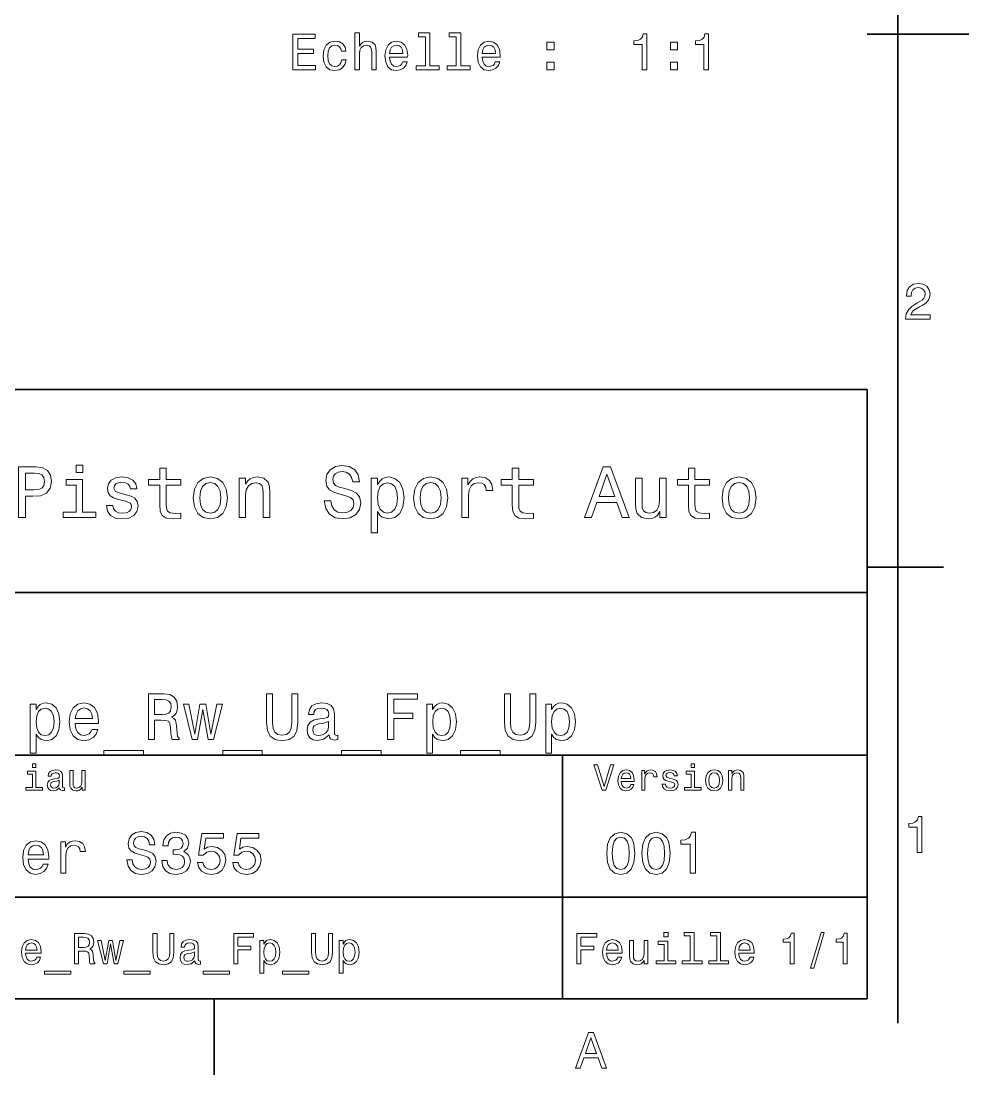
# Model space of a CAD drawing. Extents: x 0 to 297, y 0 to 210.
# Drawn here: x 203.7 to 297, y 2.5 to 106.3 of the extents above; entities that cross this region are included whole.
import ezdxf

# ---------------------------------------------------------------- set-up
doc = ezdxf.new("R2010")
doc.units = 0

msp = doc.modelspace()

# ---------------------------------------------------------------- linework, layer by layer
at = {"color": 7, "lineweight": 35}
for p, q in [((290, 7.593956), (290, 197.593964)), ((97, 70), (287, 70)), ((287, 70), (287, 10)), ((162, 50), (287, 50)), ((162, 34), (287, 34)), ((257, 10), (257, 34)), ((162, 20), (287, 20)), ((10, 10), (287, 10)), ((97, 10), (287, 10))]:
    msp.add_line(p, q, dxfattribs=at)
at = {"color": 7, "lineweight": 35, "ltscale": 0.25}
msp.add_line((287, 105), (297, 105), dxfattribs=at)
at = {"color": 7, "lineweight": 35, "ltscale": 0.1875}
for p, q in [((287, 52.5), (294.5, 52.5)), ((222.699997, 10), (222.699997, 2.5))]:
    msp.add_line(p, q, dxfattribs=at)
at = {"color": 7, "lineweight": 13}
for points in [[(230.46907, 101.487312), (232.68808, 101.487312), (232.68808, 101.910942), (230.933044, 101.910942), (230.933044, 103.0961), (232.496445, 103.0961), (232.496445, 103.514687), (230.933044, 103.514687), (230.933044, 104.563683), (232.647736, 104.563683), (232.647736, 104.987312), (230.46907, 104.987312)], [(236.556244, 101.487312), (237.000046, 101.487312), (237.000046, 103.050713), (237.045441, 103.408783), (237.191681, 103.671028), (237.41864, 103.832413), (237.721222, 103.892929), (237.963303, 103.842499), (238.114594, 103.706329), (238.190247, 103.479385), (238.215469, 103.176796), (238.215469, 101.487312), (238.659271, 101.487312), (238.659271, 103.26757), (238.639099, 103.625641), (238.548309, 103.923195), (238.250763, 104.195526), (237.786789, 104.291344), (237.534622, 104.256042), (237.317764, 104.160225), (237.136215, 104.008926), (237.000046, 103.802155), (237.000046, 105.108353), (236.556244, 105.108353)], [(243.510849, 104.735153), (243.510849, 101.860512), (242.598022, 101.860512), (242.598022, 101.487312), (244.862442, 101.487312), (244.862442, 101.860512), (243.954651, 101.860512), (243.954651, 105.108353), (242.81488, 105.108353), (242.81488, 104.735153)], [(246.546875, 104.735153), (246.546875, 101.860512), (245.634048, 101.860512), (245.634048, 101.487312), (247.898468, 101.487312), (247.898468, 101.860512), (246.990677, 101.860512), (246.990677, 105.108353), (245.850906, 105.108353), (245.850906, 104.735153)], [(264.833618, 101.487312), (265.292542, 101.487312), (265.292542, 105.012527), (264.949615, 105.012527), (264.858826, 104.704895), (264.677277, 104.498123), (264.399902, 104.377083), (264.016602, 104.336739), (264.016602, 103.978668), (264.833618, 103.978668)], [(270.90567, 101.487312), (271.364594, 101.487312), (271.364594, 105.012527), (271.021667, 105.012527), (270.930878, 104.704895), (270.749329, 104.498123), (270.471954, 104.377083), (270.088654, 104.336739), (270.088654, 103.978668), (270.90567, 103.978668)], [(235.244995, 103.297829), (235.683762, 103.297829), (235.592987, 103.701286), (235.376129, 104.019012), (235.038223, 104.215698), (234.599472, 104.291344), (234.115326, 104.190483), (233.747162, 103.908058), (233.515182, 103.449127), (233.434479, 102.833855), (233.510132, 102.223625), (233.737076, 101.76973), (234.095154, 101.487312), (234.584335, 101.391495), (235.018051, 101.46714), (235.355957, 101.678955), (235.587936, 102.01181), (235.688812, 102.455612), (235.265182, 102.455612), (235.189529, 102.173195), (235.048309, 101.961372), (234.846588, 101.830254), (234.599472, 101.789909), (234.29184, 101.855469), (234.069931, 102.057198), (233.933762, 102.38501), (233.888367, 102.848984), (233.933762, 103.302872), (234.074966, 103.630684), (234.301926, 103.832413), (234.599472, 103.903015), (234.86171, 103.857628), (235.058411, 103.741638), (235.189529, 103.549995)], [(239.980591, 102.712814), (241.755814, 102.712814), (241.760849, 102.919586), (241.680161, 103.499557), (241.458252, 103.933281), (241.10524, 104.195526), (240.636215, 104.291344), (240.177277, 104.190483), (239.824249, 103.908058), (239.597305, 103.449127), (239.516617, 102.843941), (239.59227, 102.223625), (239.819214, 101.76973), (240.167191, 101.487312), (240.621078, 101.391495), (241.01445, 101.457054), (241.337219, 101.628525), (241.574249, 101.900856), (241.710419, 102.263969), (241.271667, 102.263969), (241.180878, 102.062241), (241.049759, 101.910942), (240.676559, 101.789909), (240.389099, 101.845383), (240.172241, 102.021896), (240.031021, 102.309357), (239.980591, 102.697685)], [(239.980591, 103.086014), (240.036072, 103.433998), (240.172241, 103.6912), (240.379013, 103.847542), (240.651337, 103.903015), (240.91864, 103.847542), (241.125412, 103.6912), (241.25148, 103.433998), (241.296875, 103.086014)], [(249.088669, 102.712814), (250.863876, 102.712814), (250.868927, 102.919586), (250.788239, 103.499557), (250.56633, 103.933281), (250.213303, 104.195526), (249.744278, 104.291344), (249.285355, 104.190483), (248.932327, 103.908058), (248.705383, 103.449127), (248.62468, 102.843941), (248.700333, 102.223625), (248.927277, 101.76973), (249.275269, 101.487312), (249.729156, 101.391495), (250.122528, 101.457054), (250.445297, 101.628525), (250.682327, 101.900856), (250.818481, 102.263969), (250.37973, 102.263969), (250.288956, 102.062241), (250.157822, 101.910942), (249.784622, 101.789909), (249.497162, 101.845383), (249.280304, 102.021896), (249.139099, 102.309357), (249.088669, 102.697685)], [(249.088669, 103.086014), (249.144135, 103.433998), (249.280304, 103.6912), (249.487076, 103.847542), (249.759415, 103.903015), (250.026703, 103.847542), (250.233475, 103.6912), (250.359558, 103.433998), (250.404938, 103.086014)], [(255.468353, 103.444084), (256.164307, 103.444084), (256.164307, 104.195526), (255.468353, 104.195526)], [(267.612427, 103.444084), (268.308411, 103.444084), (268.308411, 104.195526), (267.612427, 104.195526)], [(255.468353, 101.487312), (256.164307, 101.487312), (256.164307, 102.238754), (255.468353, 102.238754)], [(267.612427, 101.487312), (268.308411, 101.487312), (268.308411, 102.238754), (267.612427, 102.238754)], [(290.76947, 76.916786), (293.175079, 76.916786), (293.175079, 77.350502), (291.273773, 77.350502), (291.3797, 77.587532), (291.561249, 77.784218), (292.121033, 78.142288), (292.418579, 78.293587), (292.751434, 78.510445), (292.988464, 78.762604), (293.124634, 79.060158), (293.175079, 79.398056), (293.089355, 79.821686), (292.852325, 80.154541), (292.489197, 80.366356), (292.020172, 80.442001), (291.536041, 80.35627), (291.167877, 80.119232), (290.930847, 79.740997), (290.850159, 79.241714), (290.850159, 79.171112), (291.309082, 79.171112), (291.309082, 79.211456), (291.354462, 79.554398), (291.490631, 79.806557), (291.707489, 79.967941), (291.994965, 80.023415), (292.287476, 79.972984), (292.504333, 79.846901), (292.645538, 79.650215), (292.695984, 79.403099), (292.660675, 79.171112), (292.56485, 78.974426), (292.403473, 78.802956), (292.181549, 78.651657), (291.884003, 78.490273), (291.389771, 78.177589), (291.041779, 77.844742), (290.835022, 77.441284), (290.76947, 76.931915)], [(203.462524, 57.381123), (204.125351, 57.381123), (204.125351, 59.492073), (204.860229, 59.492073), (205.602295, 59.528095), (206.193085, 59.780258), (206.574921, 60.270172), (206.704605, 60.940201), (206.603745, 61.559795), (206.315552, 62.013687), (205.840057, 62.287464), (205.191635, 62.381123), (203.462524, 62.381123)], [(209.788177, 62.554031), (209.118149, 62.554031), (209.118149, 61.833572), (209.788177, 61.833572)], [(234.20462, 59.030979), (233.548996, 59.030979), (233.693085, 58.267288), (234.053314, 57.70533), (234.608078, 57.366714), (235.357361, 57.244236), (236.099426, 57.359509), (236.654175, 57.67651), (237.007202, 58.17363), (237.136902, 58.82925), (237.028824, 59.420029), (236.726227, 59.801872), (236.236313, 60.054031), (235.580704, 60.241352), (235.018738, 60.378242), (234.651306, 60.536743), (234.442368, 60.767288), (234.377533, 61.127522), (234.442368, 61.451729), (234.629684, 61.696686), (234.917877, 61.862389), (235.314133, 61.920029), (235.71759, 61.84798), (236.034592, 61.653458), (236.24353, 61.32925), (236.344391, 60.889767), (237, 60.889767), (237, 60.904179), (236.884735, 61.581409), (236.546112, 62.085732), (236.01297, 62.402737), (235.292511, 62.510807), (234.644104, 62.402737), (234.139771, 62.100143), (233.815567, 61.631844), (233.700287, 61.026657), (233.793961, 60.486309), (234.067734, 60.118874), (234.5, 59.873917), (235.09079, 59.6866), (235.674362, 59.520893), (236.113831, 59.362389), (236.380402, 59.131844), (236.47406, 58.757202), (236.387619, 58.375359), (236.164276, 58.087173), (235.825653, 57.907059), (235.386169, 57.849422), (234.896255, 57.928673), (234.521622, 58.159222), (234.283875, 58.533859)], [(259.175781, 57.381123), (259.838623, 57.381123), (260.364563, 58.850864), (262.360229, 58.850864), (262.886169, 57.381123), (263.563416, 57.381123), (261.733429, 62.388329), (260.998566, 62.388329)], [(205.01152, 61.76873), (205.443802, 61.725502), (205.760803, 61.588615), (205.94812, 61.336452), (206.01297, 60.940201), (205.940918, 60.522331), (205.746399, 60.270172), (205.414978, 60.140488), (204.96109, 60.104465), (204.125351, 60.104465), (204.125351, 61.76873)], [(214.060516, 59.636166), (213.44812, 59.780258), (212.994232, 59.945965), (212.842941, 60.28458), (212.886169, 60.522331), (213.03746, 60.695244), (213.282425, 60.803314), (213.635437, 60.846542), (213.97406, 60.803314), (214.240631, 60.67363), (214.413544, 60.479107), (214.485596, 60.219738), (215.105194, 60.219738), (215.105194, 60.23415), (214.997116, 60.70245), (214.701721, 61.069885), (214.240631, 61.30043), (213.635437, 61.386887), (213.023056, 61.30043), (212.57637, 61.062679), (212.29538, 60.709652), (212.208939, 60.262966), (212.273773, 59.830688), (212.475494, 59.528095), (212.806915, 59.311958), (213.289627, 59.16066), (213.995682, 58.987751), (214.427948, 58.807636), (214.543228, 58.663544), (214.586456, 58.447407), (214.521606, 58.180836), (214.348694, 57.979107), (214.067719, 57.849422), (213.693085, 57.806194), (213.296829, 57.849422), (213.008636, 58.000721), (212.814117, 58.245674), (212.734863, 58.584293), (212.122482, 58.584293), (212.223343, 58.007923), (212.518738, 57.590057), (212.98703, 57.337894), (213.635437, 57.244236), (214.312683, 57.337894), (214.809799, 57.590057), (215.112396, 57.993515), (215.220459, 58.519451), (215.141205, 58.973343), (214.917862, 59.283138), (214.55043, 59.484871)], [(217.353027, 60.579971), (217.353027, 58.64193), (217.396255, 58.015129), (217.597992, 57.582851), (218.001434, 57.330688), (218.685883, 57.244236), (219.43515, 57.280258), (219.43515, 57.827808), (218.887604, 57.78458), (218.390488, 57.842216), (218.123917, 58.022331), (218.008652, 58.324928), (217.98703, 58.75), (217.98703, 60.579971), (219.43515, 60.579971), (219.43515, 61.120316), (217.98703, 61.120316), (217.98703, 62.251438), (217.353027, 62.251438), (217.353027, 61.120316), (216.257935, 61.120316), (216.257935, 60.579971)], [(220.65274, 59.311958), (220.768005, 58.432995), (221.099426, 57.78458), (221.625366, 57.381123), (222.331421, 57.244236), (223.030258, 57.381123), (223.556198, 57.777374), (223.887604, 58.425793), (224.010086, 59.311958), (223.887604, 60.190922), (223.556198, 60.846542), (223.030258, 61.242794), (222.331421, 61.386887), (221.625366, 61.242794), (221.099426, 60.839336), (220.768005, 60.190922)], [(225.177246, 57.381123), (225.811249, 57.381123), (225.811249, 59.614552), (225.876083, 60.12608), (226.085022, 60.500717), (226.409225, 60.731266), (226.841507, 60.817722), (227.187317, 60.745674), (227.403458, 60.551151), (227.511536, 60.226944), (227.547546, 59.794666), (227.547546, 57.381123), (228.181564, 57.381123), (228.181564, 59.924351), (228.15274, 60.435879), (228.023056, 60.86095), (227.597992, 61.25), (226.935165, 61.386887), (226.567719, 61.336452), (226.257935, 61.199566), (225.991364, 60.969017), (225.782425, 60.659222), (225.782425, 61.25), (225.177246, 61.25)], [(238.786743, 60.652016), (238.786743, 61.25), (238.15274, 61.25), (238.15274, 55.882565), (238.786743, 55.882565), (238.786743, 57.971901), (239.010101, 57.633286), (239.262253, 57.409943), (239.896271, 57.244236), (240.50145, 57.381123), (240.976959, 57.791786), (241.286743, 58.440201), (241.402023, 59.319164), (241.286743, 60.190922), (240.976959, 60.839336), (240.50145, 61.242794), (239.896271, 61.386887), (239.550446, 61.343658), (239.255051, 61.206772), (239.002899, 60.976223)], [(242.338623, 59.311958), (242.453888, 58.432995), (242.785309, 57.78458), (243.311249, 57.381123), (244.017303, 57.244236), (244.716141, 57.381123), (245.242081, 57.777374), (245.573486, 58.425793), (245.695969, 59.311958), (245.573486, 60.190922), (245.242081, 60.846542), (244.716141, 61.242794), (244.017303, 61.386887), (243.311249, 61.242794), (242.785309, 60.839336), (242.453888, 60.190922)], [(247.100861, 57.381123), (247.734863, 57.381123), (247.734863, 59.592937), (247.799713, 60.12608), (247.994232, 60.507923), (248.311249, 60.738472), (248.736313, 60.817722), (249.053314, 60.767288), (249.291077, 60.623199), (249.435165, 60.378242), (249.485596, 60.046829), (250.126801, 60.046829), (250.040344, 60.630402), (249.802597, 61.048271), (249.406342, 61.30043), (248.865997, 61.386887), (248.498566, 61.32925), (248.181549, 61.185158), (247.900574, 60.940201), (247.677246, 60.608788), (247.677246, 61.25), (247.100861, 61.25)], [(252.05043, 60.579971), (252.05043, 58.64193), (252.093658, 58.015129), (252.29538, 57.582851), (252.698853, 57.330688), (253.383286, 57.244236), (254.132568, 57.280258), (254.132568, 57.827808), (253.585022, 57.78458), (253.087891, 57.842216), (252.82132, 58.022331), (252.706055, 58.324928), (252.684448, 58.75), (252.684448, 60.579971), (254.132568, 60.579971), (254.132568, 61.120316), (252.684448, 61.120316), (252.684448, 62.251438), (252.05043, 62.251438), (252.05043, 61.120316), (250.955322, 61.120316), (250.955322, 60.579971)], [(260.595093, 59.463257), (261.365997, 61.667866), (262.136902, 59.463257)], [(267.194519, 61.25), (266.560516, 61.25), (266.560516, 59.016571), (266.488464, 58.497837), (266.279541, 58.123196), (265.955322, 57.892651), (265.530243, 57.820602), (265.19165, 57.878242), (264.975494, 58.051151), (264.853027, 58.346542), (264.824219, 58.764408), (264.824219, 61.25), (264.190186, 61.25), (264.190186, 58.706772), (264.211792, 58.195244), (264.348694, 57.770172), (264.766571, 57.381123), (265.436584, 57.244236), (265.796814, 57.294666), (266.106628, 57.424351), (266.373199, 57.647694), (266.589325, 57.971901), (266.589325, 57.381123), (267.194519, 57.381123)], [(269.399109, 60.579971), (269.399109, 58.64193), (269.442352, 58.015129), (269.644073, 57.582851), (270.047546, 57.330688), (270.731995, 57.244236), (271.481262, 57.280258), (271.481262, 57.827808), (270.933716, 57.78458), (270.436584, 57.842216), (270.170013, 58.022331), (270.054749, 58.324928), (270.033142, 58.75), (270.033142, 60.579971), (271.481262, 60.579971), (271.481262, 61.120316), (270.033142, 61.120316), (270.033142, 62.251438), (269.399109, 62.251438), (269.399109, 61.120316), (268.304016, 61.120316), (268.304016, 60.579971)], [(272.698853, 59.311958), (272.814117, 58.432995), (273.145508, 57.78458), (273.671448, 57.381123), (274.377502, 57.244236), (275.076355, 57.381123), (275.602295, 57.777374), (275.933716, 58.425793), (276.056183, 59.311958), (275.933716, 60.190922), (275.602295, 60.846542), (275.076355, 61.242794), (274.377502, 61.386887), (273.671448, 61.242794), (273.145508, 60.839336), (272.814117, 60.190922)], [(209.766571, 57.914265), (209.766571, 61.120316), (208.138321, 61.120316), (208.138321, 60.579971), (209.132568, 60.579971), (209.132568, 57.914265), (207.835724, 57.914265), (207.835724, 57.381123), (211.077805, 57.381123), (211.077805, 57.914265)], [(221.301147, 59.319164), (221.365997, 59.967579), (221.567719, 60.435879), (221.891937, 60.72406), (222.331421, 60.824928), (222.763687, 60.72406), (223.087891, 60.443081), (223.289627, 59.967579), (223.361679, 59.319164), (223.289627, 58.663544), (223.087891, 58.188038), (222.763687, 57.899853), (222.331421, 57.806194), (221.891937, 57.899853), (221.567719, 58.188038), (221.365997, 58.663544)], [(239.788193, 57.8134), (239.363129, 57.907059), (239.053314, 58.195244), (238.858795, 58.663544), (238.793945, 59.319164), (238.858795, 59.967579), (239.053314, 60.435879), (239.363129, 60.716858), (239.788193, 60.817722), (240.177246, 60.716858), (240.48703, 60.428673), (240.681564, 59.960373), (240.753601, 59.319164), (240.681564, 58.67075), (240.48703, 58.195244), (240.177246, 57.907059)], [(242.98703, 59.319164), (243.05188, 59.967579), (243.253601, 60.435879), (243.57782, 60.72406), (244.017303, 60.824928), (244.449585, 60.72406), (244.773773, 60.443081), (244.97551, 59.967579), (245.047546, 59.319164), (244.97551, 58.663544), (244.773773, 58.188038), (244.449585, 57.899853), (244.017303, 57.806194), (243.57782, 57.899853), (243.253601, 58.188038), (243.05188, 58.663544)], [(273.34726, 59.319164), (273.412109, 59.967579), (273.613831, 60.435879), (273.938019, 60.72406), (274.377502, 60.824928), (274.809784, 60.72406), (275.134003, 60.443081), (275.335724, 59.967579), (275.407776, 59.319164), (275.335724, 58.663544), (275.134003, 58.188038), (274.809784, 57.899853), (274.377502, 57.806194), (273.938019, 57.899853), (273.613831, 58.188038), (273.412109, 58.663544)], [(216.247116, 35.530258), (216.850143, 35.530258), (216.850143, 37.430115), (217.466141, 37.430115), (217.920029, 37.41066), (218.205322, 37.319885), (218.360947, 37.105907), (218.425797, 36.723343), (218.458206, 36.139767), (218.497116, 35.757202), (218.574921, 35.530258), (219.255768, 35.530258), (219.255768, 35.653458), (219.106628, 35.835014), (219.054749, 36.172188), (219.009369, 36.898415), (218.899139, 37.4366), (218.75, 37.605186), (218.516571, 37.728386), (218.77594, 37.890488), (218.957489, 38.117435), (219.074203, 38.402737), (219.113113, 38.746395), (219.022339, 39.291065), (218.76297, 39.699566), (218.335007, 39.945965), (217.751434, 40.030258), (216.247116, 40.030258)], [(217.582855, 39.479107), (217.978378, 39.440201), (218.257202, 39.317001), (218.432281, 39.090057), (218.490631, 38.733429), (218.425797, 38.357346), (218.250717, 38.130402), (217.952454, 38.013687), (217.543945, 37.981266), (216.850143, 37.981266), (216.850143, 39.479107)], [(227.853745, 37.242073), (227.944519, 36.431557), (228.229828, 35.854465), (228.709656, 35.523773), (229.403458, 35.407059), (230.090775, 35.523773), (230.570602, 35.854465), (230.855896, 36.425072), (230.953171, 37.242073), (230.953171, 40.030258), (230.350143, 40.030258), (230.350143, 37.209652), (230.291779, 36.658501), (230.116714, 36.262966), (229.818436, 36.029537), (229.403458, 35.951729), (228.975494, 36.029537), (228.677231, 36.262966), (228.502167, 36.652016), (228.450287, 37.209652), (228.450287, 40.030258), (227.853745, 40.030258)], [(239.784576, 35.530258), (240.387604, 35.530258), (240.387604, 37.598701), (242.280975, 37.598701), (242.280975, 38.136887), (240.387604, 38.136887), (240.387604, 39.485588), (242.715408, 39.485588), (242.715408, 40.030258), (239.784576, 40.030258)], [(251.27449, 37.242073), (251.365265, 36.431557), (251.650574, 35.854465), (252.130402, 35.523773), (252.824203, 35.407059), (253.51152, 35.523773), (253.991348, 35.854465), (254.276642, 36.425072), (254.373917, 37.242073), (254.373917, 40.030258), (253.770889, 40.030258), (253.770889, 37.209652), (253.712524, 36.658501), (253.53746, 36.262966), (253.239182, 36.029537), (252.824203, 35.951729), (252.39624, 36.029537), (252.097977, 36.262966), (251.922913, 36.652016), (251.871033, 37.209652), (251.871033, 40.030258), (251.27449, 40.030258)], [(205.178665, 38.474064), (205.178665, 39.012245), (204.608063, 39.012245), (204.608063, 34.181557), (205.178665, 34.181557), (205.178665, 36.061958), (205.379684, 35.757202), (205.606628, 35.556194), (206.177231, 35.407059), (206.721893, 35.530258), (207.149857, 35.899857), (207.428665, 36.483429), (207.532425, 37.274494), (207.428665, 38.059078), (207.149857, 38.642651), (206.721893, 39.005764), (206.177231, 39.135445), (205.865997, 39.096542), (205.600143, 38.973343), (205.373199, 38.76585)], [(206.079971, 35.919308), (205.697403, 36.003601), (205.418579, 36.262966), (205.243515, 36.684437), (205.18515, 37.274494), (205.243515, 37.858067), (205.418579, 38.279537), (205.697403, 38.532421), (206.079971, 38.623199), (206.430115, 38.532421), (206.708923, 38.273052), (206.884003, 37.851585), (206.948853, 37.274494), (206.884003, 36.690922), (206.708923, 36.262966), (206.430115, 36.003601)], [(209.043228, 37.105907), (211.325653, 37.105907), (211.332123, 37.371758), (211.228378, 38.117435), (210.943085, 38.675072), (210.489197, 39.012245), (209.886169, 39.135445), (209.296112, 39.005764), (208.842224, 38.642651), (208.55043, 38.052593), (208.446686, 37.274494), (208.543945, 36.476944), (208.835739, 35.893372), (209.283142, 35.530258), (209.866714, 35.407059), (210.372482, 35.491352), (210.78746, 35.711815), (211.092224, 36.061958), (211.267288, 36.528816), (210.703171, 36.528816), (210.586456, 36.269451), (210.417862, 36.074928), (209.938034, 35.919308), (209.568436, 35.990631), (209.289627, 36.217579), (209.108063, 36.587173), (209.043228, 37.086452)], [(209.043228, 37.585735), (209.114548, 38.033138), (209.289627, 38.363831), (209.555481, 38.564842), (209.905609, 38.636166), (210.249283, 38.564842), (210.515121, 38.363831), (210.677231, 38.033138), (210.735596, 37.585735)], [(221.077805, 35.530258), (221.596542, 38.48703), (222.115265, 35.530258), (222.659943, 35.530258), (223.515854, 39.012245), (222.964691, 39.012245), (222.387604, 36.055473), (221.875351, 39.012245), (221.311234, 39.012245), (220.798981, 36.055473), (220.221893, 39.012245), (219.677231, 39.012245), (220.533142, 35.530258)], [(234.033142, 35.98415), (234.033142, 35.964695), (234.065552, 35.744236), (234.162811, 35.588615), (234.57132, 35.465416), (234.889038, 35.517288), (234.889038, 35.958214), (234.752869, 35.938759), (234.57132, 36.023052), (234.538895, 36.282421), (234.538895, 38.085014), (234.46109, 38.545387), (234.234146, 38.869595), (233.838608, 39.064121), (233.280975, 39.135445), (232.736298, 39.057636), (232.33429, 38.837173), (232.081406, 38.493515), (231.997116, 38.039623), (231.997116, 38.000721), (232.509369, 38.000721), (232.554749, 38.273052), (232.697403, 38.467579), (232.930832, 38.584293), (233.26152, 38.629681), (233.579254, 38.59726), (233.806183, 38.5), (233.942352, 38.331409), (233.987747, 38.09798), (233.961807, 37.825645), (233.858063, 37.68948), (233.598694, 37.624638), (233.112396, 37.572765), (232.554749, 37.456051), (232.15921, 37.248558), (231.925781, 36.924351), (231.854462, 36.444523), (231.919312, 36.016571), (232.120316, 35.698845), (232.444519, 35.497837), (232.891922, 35.426514), (233.494949, 35.562679)], [(244.213257, 38.474064), (244.213257, 39.012245), (243.642639, 39.012245), (243.642639, 34.181557), (244.213257, 34.181557), (244.213257, 36.061958), (244.414261, 35.757202), (244.641205, 35.556194), (245.211807, 35.407059), (245.75647, 35.530258), (246.184433, 35.899857), (246.463257, 36.483429), (246.567001, 37.274494), (246.463257, 38.059078), (246.184433, 38.642651), (245.75647, 39.005764), (245.211807, 39.135445), (244.900574, 39.096542), (244.63472, 38.973343), (244.407776, 38.76585)], [(245.114548, 35.919308), (244.731979, 36.003601), (244.453156, 36.262966), (244.278091, 36.684437), (244.219727, 37.274494), (244.278091, 37.858067), (244.453156, 38.279537), (244.731979, 38.532421), (245.114548, 38.623199), (245.464691, 38.532421), (245.743515, 38.273052), (245.918579, 37.851585), (245.983429, 37.274494), (245.918579, 36.690922), (245.743515, 36.262966), (245.464691, 36.003601)], [(255.923615, 38.474064), (255.923615, 39.012245), (255.353027, 39.012245), (255.353027, 34.181557), (255.923615, 34.181557), (255.923615, 36.061958), (256.124634, 35.757202), (256.351563, 35.556194), (256.92218, 35.407059), (257.466858, 35.530258), (257.894806, 35.899857), (258.173615, 36.483429), (258.277374, 37.274494), (258.173615, 38.059078), (257.894806, 38.642651), (257.466858, 39.005764), (256.92218, 39.135445), (256.610962, 39.096542), (256.345093, 38.973343), (256.118164, 38.76585)], [(256.824921, 35.919308), (256.442352, 36.003601), (256.163544, 36.262966), (255.988464, 36.684437), (255.930115, 37.274494), (255.988464, 37.858067), (256.163544, 38.279537), (256.442352, 38.532421), (256.824921, 38.623199), (257.175049, 38.532421), (257.453888, 38.273052), (257.628967, 37.851585), (257.693787, 37.274494), (257.628967, 36.690922), (257.453888, 36.262966), (257.175049, 36.003601)], [(233.968292, 36.749279), (233.890488, 36.412102), (233.682983, 36.152737), (233.37175, 35.98415), (232.989197, 35.925793), (232.742798, 35.958214), (232.567719, 36.061958), (232.457489, 36.243515), (232.425064, 36.496395), (232.451004, 36.723343), (232.554749, 36.885445), (232.969727, 37.067001), (233.494949, 37.14481), (233.968292, 37.30043)], [(211.837891, 34.453888), (211.837891, 34), (215.741348, 34), (215.741348, 34.453888)], [(223.548264, 34.453888), (223.548264, 34), (227.451721, 34), (227.451721, 34.453888)], [(235.258636, 34.453888), (235.258636, 34), (239.162094, 34), (239.162094, 34.453888)], [(246.969009, 34.453888), (246.969009, 34), (250.872467, 34), (250.872467, 34.453888)], [(205.150574, 30.79755), (205.150574, 32.400574), (204.336456, 32.400574), (204.336456, 32.130402), (204.833572, 32.130402), (204.833572, 30.79755), (204.185165, 30.79755), (204.185165, 30.530979), (205.806198, 30.530979), (205.806198, 30.79755)], [(205.161377, 33.117435), (204.82637, 33.117435), (204.82637, 32.757202), (205.161377, 32.757202)], [(207.499283, 30.78314), (207.499283, 30.772333), (207.517288, 30.649855), (207.57132, 30.5634), (207.798264, 30.494957), (207.974777, 30.523775), (207.974777, 30.768732), (207.899139, 30.757925), (207.798264, 30.804754), (207.780258, 30.948847), (207.780258, 31.950287), (207.73703, 32.206051), (207.610947, 32.386166), (207.391205, 32.494236), (207.081406, 32.533859), (206.778824, 32.490635), (206.555481, 32.368156), (206.414978, 32.177231), (206.368149, 31.925072), (206.368149, 31.903458), (206.65274, 31.903458), (206.677948, 32.054756), (206.757202, 32.162823), (206.886887, 32.227665), (207.070602, 32.25288), (207.247116, 32.234871), (207.373199, 32.180836), (207.448853, 32.087173), (207.47406, 31.957493), (207.459656, 31.806194), (207.402023, 31.730547), (207.257919, 31.694523), (206.987747, 31.665705), (206.677948, 31.600864), (206.458206, 31.48559), (206.328537, 31.305475), (206.28891, 31.038904), (206.324921, 30.801151), (206.4366, 30.62464), (206.616714, 30.512968), (206.86528, 30.473343), (207.200287, 30.54899)], [(210.010086, 32.465416), (209.693085, 32.465416), (209.693085, 31.348703), (209.657059, 31.089336), (209.552597, 30.902016), (209.390488, 30.786743), (209.177948, 30.750719), (209.008636, 30.779539), (208.900574, 30.865993), (208.83934, 31.013687), (208.824921, 31.222622), (208.824921, 32.465416), (208.507919, 32.465416), (208.507919, 31.193804), (208.518738, 30.93804), (208.587173, 30.725504), (208.796112, 30.530979), (209.131119, 30.462536), (209.311234, 30.487751), (209.466141, 30.552593), (209.599426, 30.664265), (209.707489, 30.826368), (209.707489, 30.530979), (210.010086, 30.530979)], [(261.71109, 33.03458), (261.08429, 30.905619), (260.439484, 33.03458), (260.09726, 33.03458), (260.904175, 30.530979), (261.264404, 30.530979), (262.053314, 33.03458)], [(262.784576, 31.40634), (264.052582, 31.40634), (264.056183, 31.554033), (263.998566, 31.9683), (263.840057, 32.278099), (263.587891, 32.465416), (263.252869, 32.533859), (262.925079, 32.461815), (262.672913, 32.260086), (262.510803, 31.932276), (262.453156, 31.5), (262.507202, 31.056915), (262.669312, 30.732708), (262.917877, 30.530979), (263.242065, 30.462536), (263.523041, 30.509365), (263.753601, 30.631844), (263.922913, 30.826368), (264.020172, 31.085733), (263.706787, 31.085733), (263.641937, 30.941643), (263.548279, 30.833572), (263.281708, 30.747118), (263.076355, 30.786743), (262.921478, 30.912823), (262.820618, 31.118155), (262.784576, 31.395533)], [(262.784576, 31.672911), (262.824219, 31.921469), (262.921478, 32.105186), (263.069153, 32.216858), (263.263702, 32.256485), (263.45462, 32.216858), (263.602295, 32.105186), (263.692352, 31.921469), (263.724792, 31.672911)], [(264.794678, 30.530979), (265.111664, 30.530979), (265.111664, 31.636887), (265.144104, 31.903458), (265.241364, 32.094379), (265.399841, 32.209652), (265.612396, 32.249279), (265.770905, 32.224064), (265.889771, 32.152016), (265.961823, 32.029537), (265.98703, 31.863832), (266.307648, 31.863832), (266.264404, 32.155621), (266.145538, 32.364552), (265.947418, 32.490635), (265.677246, 32.533859), (265.49353, 32.505043), (265.335022, 32.432995), (265.194519, 32.310516), (265.082855, 32.144814), (265.082855, 32.465416), (264.794678, 32.465416)], [(267.791779, 31.658501), (267.485596, 31.730547), (267.258636, 31.8134), (267.182983, 31.982708), (267.20462, 32.101585), (267.280273, 32.188038), (267.40274, 32.242073), (267.579254, 32.263687), (267.748566, 32.242073), (267.881836, 32.177231), (267.968292, 32.079971), (268.004333, 31.950287), (268.314117, 31.950287), (268.314117, 31.957493), (268.260101, 32.191643), (268.112396, 32.375359), (267.881836, 32.490635), (267.579254, 32.533859), (267.273041, 32.490635), (267.049713, 32.371758), (266.90921, 32.195244), (266.865997, 31.971901), (266.898407, 31.755764), (266.999268, 31.604465), (267.164978, 31.496397), (267.406342, 31.420748), (267.759369, 31.334293), (267.975494, 31.244236), (268.033142, 31.17219), (268.054749, 31.064121), (268.022339, 30.930836), (267.935883, 30.829971), (267.79538, 30.765129), (267.608063, 30.743515), (267.409943, 30.765129), (267.265839, 30.840778), (267.168579, 30.963255), (267.128967, 31.132565), (266.822754, 31.132565), (266.873199, 30.844379), (267.020905, 30.635447), (267.255035, 30.509365), (267.579254, 30.462536), (267.917877, 30.509365), (268.166412, 30.635447), (268.317719, 30.837175), (268.371765, 31.100143), (268.332123, 31.327089), (268.220459, 31.481987), (268.036743, 31.582851)], [(269.981995, 30.79755), (269.981995, 32.400574), (269.167877, 32.400574), (269.167877, 32.130402), (269.664978, 32.130402), (269.664978, 30.79755), (269.016571, 30.79755), (269.016571, 30.530979), (270.637604, 30.530979), (270.637604, 30.79755)], [(269.992798, 33.117435), (269.657776, 33.117435), (269.657776, 32.757202), (269.992798, 32.757202)], [(271.087891, 31.496397), (271.145538, 31.056915), (271.311249, 30.732708), (271.574219, 30.530979), (271.927246, 30.462536), (272.276672, 30.530979), (272.539612, 30.729107), (272.705322, 31.053314), (272.766571, 31.496397), (272.705322, 31.935879), (272.539612, 32.263687), (272.276672, 32.461815), (271.927246, 32.533859), (271.574219, 32.461815), (271.311249, 32.260086), (271.145538, 31.935879)], [(271.412109, 31.5), (271.444519, 31.824207), (271.54538, 32.058357), (271.707489, 32.20245), (271.927246, 32.25288), (272.143372, 32.20245), (272.305481, 32.061958), (272.406342, 31.824207), (272.442352, 31.5), (272.406342, 31.17219), (272.305481, 30.934437), (272.143372, 30.790344), (271.927246, 30.743515), (271.707489, 30.790344), (271.54538, 30.934437), (271.444519, 31.17219)], [(273.350159, 30.530979), (273.667145, 30.530979), (273.667145, 31.647694), (273.699554, 31.903458), (273.804047, 32.090778), (273.966125, 32.206051), (274.182281, 32.249279), (274.355194, 32.213257), (274.463257, 32.115993), (274.517303, 31.95389), (274.535309, 31.737751), (274.535309, 30.530979), (274.852295, 30.530979), (274.852295, 31.802593), (274.837891, 32.058357), (274.773041, 32.270893), (274.560516, 32.465416), (274.229095, 32.533859), (274.04538, 32.508644), (273.890503, 32.440201), (273.757202, 32.324928), (273.65274, 32.170029), (273.65274, 32.465416), (273.350159, 32.465416)], [(207.463257, 31.208212), (207.420029, 31.020893), (207.304749, 30.876801), (207.131851, 30.78314), (206.919312, 30.750719), (206.782425, 30.768732), (206.68515, 30.826368), (206.623917, 30.927233), (206.605911, 31.067722), (206.620316, 31.193804), (206.677948, 31.283861), (206.908508, 31.384726), (207.200287, 31.427954), (207.463257, 31.514408)], [(291.909241, 24.416786), (292.368164, 24.416786), (292.368164, 27.942001), (292.025208, 27.942001), (291.934448, 27.634365), (291.752899, 27.427593), (291.475525, 27.306557), (291.092224, 27.266211), (291.092224, 26.90814), (291.909241, 26.90814)], [(214.642654, 23.680117), (214.118149, 23.680117), (214.233429, 23.069164), (214.521606, 22.619596), (214.965424, 22.348703), (215.564835, 22.250721), (216.158508, 22.342941), (216.60231, 22.596542), (216.88472, 22.994238), (216.988464, 23.518732), (216.902023, 23.991356), (216.659943, 24.296831), (216.268005, 24.49856), (215.743515, 24.648417), (215.293945, 24.757925), (215, 24.884727), (214.832855, 25.069164), (214.780975, 25.357349), (214.832855, 25.616714), (214.982712, 25.812681), (215.213257, 25.945246), (215.530258, 25.991356), (215.853027, 25.933718), (216.106628, 25.778099), (216.273773, 25.518732), (216.354462, 25.167149), (216.878967, 25.167149), (216.878967, 25.178675), (216.786743, 25.720463), (216.515854, 26.12392), (216.08934, 26.377522), (215.51297, 26.463978), (214.994232, 26.377522), (214.590775, 26.135448), (214.331406, 25.760807), (214.239197, 25.276657), (214.314117, 24.844381), (214.533142, 24.550434), (214.878967, 24.354467), (215.351593, 24.204613), (215.818451, 24.072046), (216.170029, 23.945246), (216.383286, 23.760807), (216.458206, 23.461096), (216.389053, 23.155621), (216.210373, 22.925074), (215.939484, 22.780981), (215.587891, 22.734871), (215.195969, 22.798271), (214.896255, 22.98271), (214.706055, 23.282421)], [(217.570602, 23.616716), (217.570602, 23.57637), (217.662827, 23.023056), (217.933716, 22.60807), (218.360229, 22.342941), (218.925079, 22.244957), (219.52449, 22.342941), (219.97406, 22.596542), (220.262253, 23), (220.365997, 23.518732), (220.319885, 23.858791), (220.193085, 24.135448), (219.985596, 24.348703), (219.708939, 24.504324), (220.083572, 24.815563), (220.216141, 25.311239), (220.129684, 25.760807), (219.881836, 26.100864), (219.478378, 26.314121), (218.925079, 26.38905), (218.406342, 26.296831), (218.008636, 26.043228), (217.749283, 25.639771), (217.662827, 25.103746), (217.662827, 25.063402), (218.175797, 25.063402), (218.221893, 25.432278), (218.371765, 25.697407), (218.613831, 25.858791), (218.953888, 25.916428), (219.253601, 25.870317), (219.472626, 25.749281), (219.605194, 25.553314), (219.657059, 25.288185), (219.605194, 25.005764), (219.466858, 24.815563), (219.224777, 24.700289), (218.896255, 24.665707), (218.671463, 24.671471), (218.671463, 24.216139), (218.953888, 24.227667), (219.317001, 24.175793), (219.587891, 24.037464), (219.749283, 23.812681), (219.806915, 23.518732), (219.743515, 23.184439), (219.57637, 22.9366), (219.311234, 22.780981), (218.959656, 22.729107), (218.596542, 22.786745), (218.331406, 22.959656), (218.164261, 23.236313), (218.100861, 23.616716)], [(221.0634, 23.40346), (221.190201, 22.930836), (221.472626, 22.56196), (221.887604, 22.331413), (222.417862, 22.244957), (223, 22.348703), (223.455322, 22.631124), (223.743515, 23.080692), (223.853027, 23.657061), (223.755035, 24.193085), (223.478378, 24.613834), (223.046112, 24.884727), (222.48703, 24.98271), (222.054749, 24.913546), (221.720459, 24.723343), (221.881836, 25.801153), (223.634003, 25.801153), (223.634003, 26.273777), (221.495682, 26.273777), (221.17868, 24.152739), (221.639771, 24.152739), (221.97406, 24.423632), (222.400574, 24.521614), (222.769455, 24.458214), (223.051865, 24.273777), (223.230545, 23.991356), (223.293945, 23.628242), (223.230545, 23.265131), (223.046112, 22.98271), (222.763687, 22.804035), (222.400574, 22.740635), (222.095093, 22.780981), (221.858795, 22.913546), (221.685883, 23.121038), (221.599426, 23.40346)], [(224.533142, 23.40346), (224.659943, 22.930836), (224.942352, 22.56196), (225.357346, 22.331413), (225.887604, 22.244957), (226.469742, 22.348703), (226.925064, 22.631124), (227.213257, 23.080692), (227.322769, 23.657061), (227.224777, 24.193085), (226.94812, 24.613834), (226.515839, 24.884727), (225.956772, 24.98271), (225.52449, 24.913546), (225.190201, 24.723343), (225.351578, 25.801153), (227.103745, 25.801153), (227.103745, 26.273777), (224.965424, 26.273777), (224.648407, 24.152739), (225.109512, 24.152739), (225.443802, 24.423632), (225.870316, 24.521614), (226.239197, 24.458214), (226.521606, 24.273777), (226.700287, 23.991356), (226.763687, 23.628242), (226.700287, 23.265131), (226.515839, 22.98271), (226.233429, 22.804035), (225.870316, 22.740635), (225.564835, 22.780981), (225.328522, 22.913546), (225.155609, 23.121038), (225.069153, 23.40346)], [(261.345825, 24.314121), (261.432281, 23.409224), (261.703156, 22.763689), (262.135437, 22.371759), (262.734863, 22.244957), (263.328522, 22.371759), (263.760803, 22.763689), (264.02594, 23.409224), (264.118164, 24.314121), (264.02594, 25.213257), (263.916412, 25.570606), (263.760803, 25.864553), (263.328522, 26.256485), (262.734863, 26.38905), (262.135437, 26.256485), (261.703156, 25.858791), (261.432281, 25.213257)], [(264.815552, 24.314121), (264.902008, 23.409224), (265.172913, 22.763689), (265.605194, 22.371759), (266.20462, 22.244957), (266.798279, 22.371759), (267.23056, 22.763689), (267.495667, 23.409224), (267.587891, 24.314121), (267.495667, 25.213257), (267.386169, 25.570606), (267.23056, 25.864553), (266.798279, 26.256485), (266.20462, 26.38905), (265.605194, 26.256485), (265.172913, 25.858791), (264.902008, 25.213257)], [(269.570618, 22.360231), (270.095093, 22.360231), (270.095093, 26.38905), (269.703156, 26.38905), (269.599426, 26.037464), (269.391937, 25.801153), (269.074921, 25.662825), (268.636902, 25.616714), (268.636902, 25.207493), (269.570618, 25.207493)], [(204.394806, 23.760807), (206.42363, 23.760807), (206.429398, 23.99712), (206.337173, 24.659943), (206.083572, 25.155621), (205.680115, 25.455332), (205.144089, 25.564842), (204.619598, 25.449568), (204.216141, 25.126802), (203.956772, 24.602306), (203.864548, 23.910664), (203.951004, 23.201731), (204.210373, 22.682999), (204.608063, 22.360231), (205.126801, 22.250721), (205.57637, 22.325649), (205.945251, 22.521614), (206.216141, 22.832853), (206.371765, 23.247839), (205.870316, 23.247839), (205.766571, 23.017292), (205.616714, 22.844381), (205.190201, 22.706053), (204.861664, 22.769453), (204.613831, 22.971182), (204.452454, 23.299713), (204.394806, 23.743517)], [(204.394806, 24.187321), (204.458206, 24.585014), (204.613831, 24.878963), (204.850143, 25.057638), (205.161377, 25.121038), (205.466858, 25.057638), (205.703171, 24.878963), (205.84726, 24.585014), (205.899139, 24.187321)], [(207.610947, 22.360231), (208.118149, 22.360231), (208.118149, 24.129684), (208.170029, 24.556196), (208.325653, 24.861671), (208.579254, 25.04611), (208.919312, 25.10951), (209.172913, 25.069164), (209.363113, 24.953892), (209.478394, 24.757925), (209.518738, 24.492796), (210.031708, 24.492796), (209.96254, 24.959656), (209.772339, 25.293949), (209.455338, 25.495678), (209.023056, 25.564842), (208.729111, 25.518732), (208.47551, 25.40346), (208.250717, 25.207493), (208.072052, 24.942364), (208.072052, 25.455332), (207.610947, 25.455332)], [(261.899139, 24.314121), (261.945251, 25.011528), (262.089325, 25.51297), (262.348694, 25.806917), (262.734863, 25.910664), (263.115265, 25.806917), (263.374634, 25.51297), (263.518738, 25.011528), (263.56485, 24.314121), (263.518738, 23.610952), (263.374634, 23.10951), (263.115265, 22.815563), (262.734863, 22.717581), (262.348694, 22.815563), (262.089325, 23.10951), (261.945251, 23.610952)], [(265.368866, 24.314121), (265.414978, 25.011528), (265.559082, 25.51297), (265.818451, 25.806917), (266.20462, 25.910664), (266.585022, 25.806917), (266.844391, 25.51297), (266.988464, 25.011528), (267.034576, 24.314121), (266.988464, 23.610952), (266.844391, 23.10951), (266.585022, 22.815563), (266.20462, 22.717581), (265.818451, 22.815563), (265.559082, 23.10951), (265.414978, 23.610952)], [(204.148422, 14.479107), (205.670029, 14.479107), (205.674347, 14.656341), (205.605194, 15.153459), (205.414993, 15.525217), (205.112396, 15.75), (204.710373, 15.832133), (204.317001, 15.745678), (204.014404, 15.503603), (203.819885, 15.110231), (203.750717, 14.591499), (203.815567, 14.059798), (204.010086, 13.67075), (204.308365, 13.428675), (204.697403, 13.346542), (205.034576, 13.402739), (205.311234, 13.549712), (205.514404, 13.783141), (205.631119, 14.09438), (205.255051, 14.09438), (205.177231, 13.92147), (205.06485, 13.791787), (204.744965, 13.688041), (204.498566, 13.735591), (204.312683, 13.886888), (204.19165, 14.133286), (204.148422, 14.466139)], [(208.951004, 13.428675), (209.353027, 13.428675), (209.353027, 14.695246), (209.763687, 14.695246), (210.066284, 14.682277), (210.256485, 14.621758), (210.360229, 14.479107), (210.403458, 14.224064), (210.425079, 13.835014), (210.451004, 13.579971), (210.502884, 13.428675), (210.956772, 13.428675), (210.956772, 13.510807), (210.857346, 13.631845), (210.822769, 13.856628), (210.792511, 14.340778), (210.719025, 14.699568), (210.619598, 14.81196), (210.463974, 14.894093), (210.636887, 15.002162), (210.757919, 15.153459), (210.835739, 15.34366), (210.861664, 15.572767), (210.801147, 15.93588), (210.628235, 16.208214), (210.342941, 16.372478), (209.953888, 16.428675), (208.951004, 16.428675)], [(209.841492, 16.061239), (210.105194, 16.035303), (210.291061, 15.953171), (210.407776, 15.801874), (210.446686, 15.564121), (210.403458, 15.313401), (210.286743, 15.162104), (210.087891, 15.084294), (209.815567, 15.06268), (209.353027, 15.06268), (209.353027, 16.061239)], [(212.171478, 13.428675), (212.517288, 15.399857), (212.863113, 13.428675), (213.226227, 13.428675), (213.796829, 15.75), (213.429398, 15.75), (213.044678, 13.778819), (212.703171, 15.75), (212.327087, 15.75), (211.985596, 13.778819), (211.600861, 15.75), (211.237747, 15.75), (211.80835, 13.428675)], [(216.688766, 14.569885), (216.749283, 14.029539), (216.939484, 13.644813), (217.259369, 13.424352), (217.721909, 13.346542), (218.180115, 13.424352), (218.5, 13.644813), (218.690201, 14.025216), (218.755051, 14.569885), (218.755051, 16.428675), (218.353027, 16.428675), (218.353027, 14.548271), (218.314117, 14.180836), (218.197403, 13.917148), (217.998566, 13.761528), (217.721909, 13.709655), (217.4366, 13.761528), (217.237762, 13.917148), (217.121033, 14.176514), (217.086456, 14.548271), (217.086456, 16.428675), (216.688766, 16.428675)], [(220.808365, 13.731268), (220.808365, 13.7183), (220.829971, 13.571326), (220.894821, 13.46758), (221.167145, 13.385448), (221.378967, 13.42003), (221.378967, 13.713977), (221.288193, 13.701009), (221.167145, 13.757205), (221.145538, 13.930116), (221.145538, 15.131845), (221.093658, 15.438761), (220.942368, 15.6549), (220.67868, 15.784582), (220.306915, 15.832133), (219.943802, 15.78026), (219.675797, 15.633286), (219.507202, 15.404179), (219.451019, 15.101585), (219.451019, 15.075649), (219.792511, 15.075649), (219.822769, 15.257205), (219.917877, 15.386889), (220.073486, 15.464698), (220.293945, 15.494957), (220.505768, 15.473343), (220.657059, 15.408502), (220.747849, 15.29611), (220.778107, 15.140491), (220.760803, 14.958934), (220.69165, 14.868156), (220.518738, 14.824928), (220.194534, 14.790346), (219.822769, 14.712537), (219.559082, 14.574208), (219.403458, 14.358069), (219.355911, 14.038185), (219.399139, 13.752882), (219.533142, 13.541066), (219.749283, 13.407061), (220.047546, 13.35951), (220.44957, 13.450289)], [(224.642654, 13.428675), (225.044678, 13.428675), (225.044678, 14.807637), (226.306915, 14.807637), (226.306915, 15.166427), (225.044678, 15.166427), (225.044678, 16.065563), (226.596542, 16.065563), (226.596542, 16.428675), (224.642654, 16.428675)], [(227.595108, 15.391211), (227.595108, 15.75), (227.214706, 15.75), (227.214706, 12.529539), (227.595108, 12.529539), (227.595108, 13.783141), (227.729111, 13.579971), (227.880402, 13.445966), (228.260803, 13.346542), (228.623932, 13.428675), (228.909225, 13.675073), (229.095108, 14.064121), (229.164276, 14.591499), (229.095108, 15.114553), (228.909225, 15.503603), (228.623932, 15.745678), (228.260803, 15.832133), (228.053314, 15.806196), (227.876083, 15.724064), (227.724792, 15.585735)], [(232.302597, 14.569885), (232.363113, 14.029539), (232.553314, 13.644813), (232.873199, 13.424352), (233.335739, 13.346542), (233.793945, 13.424352), (234.113831, 13.644813), (234.304047, 14.025216), (234.368881, 14.569885), (234.368881, 16.428675), (233.966858, 16.428675), (233.966858, 14.548271), (233.927963, 14.180836), (233.811249, 13.917148), (233.612396, 13.761528), (233.335739, 13.709655), (233.050446, 13.761528), (232.851593, 13.917148), (232.734879, 14.176514), (232.700287, 14.548271), (232.700287, 16.428675), (232.302597, 16.428675)], [(235.402023, 15.391211), (235.402023, 15.75), (235.021622, 15.75), (235.021622, 12.529539), (235.402023, 12.529539), (235.402023, 13.783141), (235.536026, 13.579971), (235.687332, 13.445966), (236.067734, 13.346542), (236.430847, 13.428675), (236.716141, 13.675073), (236.902023, 14.064121), (236.971191, 14.591499), (236.902023, 15.114553), (236.716141, 15.503603), (236.430847, 15.745678), (236.067734, 15.832133), (235.860229, 15.806196), (235.682999, 15.724064), (235.531708, 15.585735)], [(258.414978, 13.428675), (258.817017, 13.428675), (258.817017, 14.807637), (260.079254, 14.807637), (260.079254, 15.166427), (258.817017, 15.166427), (258.817017, 16.065563), (260.368866, 16.065563), (260.368866, 16.428675), (258.414978, 16.428675)], [(261.341492, 14.479107), (262.863098, 14.479107), (262.867432, 14.656341), (262.798279, 15.153459), (262.608063, 15.525217), (262.305481, 15.75), (261.903473, 15.832133), (261.510101, 15.745678), (261.207489, 15.503603), (261.01297, 15.110231), (260.943817, 14.591499), (261.008636, 14.059798), (261.203156, 13.67075), (261.501434, 13.428675), (261.890503, 13.346542), (262.227661, 13.402739), (262.504333, 13.549712), (262.707489, 13.783141), (262.824219, 14.09438), (262.44812, 14.09438), (262.370331, 13.92147), (262.257935, 13.791787), (261.938049, 13.688041), (261.69165, 13.735591), (261.505768, 13.886888), (261.384735, 14.133286), (261.341492, 14.466139)], [(265.400574, 15.75), (265.020172, 15.75), (265.020172, 14.409943), (264.976959, 14.098703), (264.851593, 13.873919), (264.657074, 13.735591), (264.402008, 13.692364), (264.198853, 13.726946), (264.069153, 13.830692), (263.995667, 14.007925), (263.978394, 14.258646), (263.978394, 15.75), (263.597992, 15.75), (263.597992, 14.224064), (263.610962, 13.917148), (263.693085, 13.662104), (263.943817, 13.428675), (264.345825, 13.346542), (264.561951, 13.376801), (264.747833, 13.454611), (264.907776, 13.588617), (265.037476, 13.783141), (265.037476, 13.428675), (265.400574, 13.428675)], [(267.376068, 13.748559), (267.376068, 15.672191), (266.399139, 15.672191), (266.399139, 15.347983), (266.995667, 15.347983), (266.995667, 13.748559), (266.21759, 13.748559), (266.21759, 13.428675), (268.162811, 13.428675), (268.162811, 13.748559)], [(267.389038, 16.532421), (266.98703, 16.532421), (266.98703, 16.100145), (267.389038, 16.100145)], [(269.572052, 16.212536), (269.572052, 13.748559), (268.789612, 13.748559), (268.789612, 13.428675), (270.73056, 13.428675), (270.73056, 13.748559), (269.952454, 13.748559), (269.952454, 16.532421), (268.975494, 16.532421), (268.975494, 16.212536)], [(272.174347, 16.212536), (272.174347, 13.748559), (271.391937, 13.748559), (271.391937, 13.428675), (273.332855, 13.428675), (273.332855, 13.748559), (272.554749, 13.748559), (272.554749, 16.532421), (271.57782, 16.532421), (271.57782, 16.212536)], [(274.353027, 14.479107), (275.874634, 14.479107), (275.878967, 14.656341), (275.809814, 15.153459), (275.619598, 15.525217), (275.317017, 15.75), (274.914978, 15.832133), (274.521606, 15.745678), (274.219025, 15.503603), (274.024506, 15.110231), (273.955322, 14.591499), (274.020172, 14.059798), (274.214691, 13.67075), (274.51297, 13.428675), (274.902008, 13.346542), (275.239197, 13.402739), (275.515839, 13.549712), (275.719025, 13.783141), (275.835724, 14.09438), (275.459656, 14.09438), (275.381836, 13.92147), (275.26944, 13.791787), (274.949554, 13.688041), (274.703186, 13.735591), (274.517303, 13.886888), (274.39624, 14.133286), (274.353027, 14.466139)], [(279.416443, 13.428675), (279.809814, 13.428675), (279.809814, 16.450289), (279.515839, 16.450289), (279.438049, 16.1866), (279.28241, 16.009367), (279.044678, 15.905621), (278.716125, 15.871038), (278.716125, 15.564121), (279.416443, 15.564121)], [(281.42218, 13.026657), (281.720459, 13.026657), (282.766571, 16.510807), (282.463989, 16.510807)], [(284.621033, 13.428675), (285.014404, 13.428675), (285.014404, 16.450289), (284.720459, 16.450289), (284.642639, 16.1866), (284.48703, 16.009367), (284.249268, 15.905621), (283.920746, 15.871038), (283.920746, 15.564121), (284.621033, 15.564121)], [(204.148422, 14.798992), (204.195969, 15.097262), (204.312683, 15.317724), (204.489914, 15.45173), (204.723343, 15.49928), (204.952454, 15.45173), (205.129684, 15.317724), (205.237747, 15.097262), (205.276657, 14.798992)], [(220.765137, 14.241355), (220.713257, 14.016571), (220.574936, 13.84366), (220.367432, 13.731268), (220.112396, 13.692364), (219.948135, 13.713977), (219.831421, 13.783141), (219.757935, 13.904179), (219.736313, 14.072767), (219.753601, 14.224064), (219.822769, 14.332133), (220.099426, 14.453171), (220.44957, 14.505044), (220.765137, 14.60879)], [(228.195969, 13.688041), (227.940918, 13.744237), (227.755051, 13.917148), (227.638336, 14.198127), (227.599426, 14.591499), (227.638336, 14.980548), (227.755051, 15.261528), (227.940918, 15.430116), (228.195969, 15.490635), (228.429398, 15.430116), (228.61528, 15.257205), (228.731995, 14.976225), (228.775223, 14.591499), (228.731995, 14.20245), (228.61528, 13.917148), (228.429398, 13.744237)], [(236.002884, 13.688041), (235.747849, 13.744237), (235.561966, 13.917148), (235.445251, 14.198127), (235.406342, 14.591499), (235.445251, 14.980548), (235.561966, 15.261528), (235.747849, 15.430116), (236.002884, 15.490635), (236.236313, 15.430116), (236.422195, 15.257205), (236.53891, 14.976225), (236.582138, 14.591499), (236.53891, 14.20245), (236.422195, 13.917148), (236.236313, 13.744237)], [(261.341492, 14.798992), (261.389038, 15.097262), (261.505768, 15.317724), (261.682983, 15.45173), (261.916412, 15.49928), (262.145538, 15.45173), (262.322754, 15.317724), (262.430847, 15.097262), (262.469727, 14.798992)], [(274.353027, 14.798992), (274.400574, 15.097262), (274.517303, 15.317724), (274.694519, 15.45173), (274.927948, 15.49928), (275.157074, 15.45173), (275.33429, 15.317724), (275.442352, 15.097262), (275.481262, 14.798992)], [(206.011536, 12.711096), (206.011536, 12.408502), (208.613831, 12.408502), (208.613831, 12.711096)], [(213.818451, 12.711096), (213.818451, 12.408502), (216.420746, 12.408502), (216.420746, 12.711096)], [(221.625366, 12.711096), (221.625366, 12.408502), (224.227676, 12.408502), (224.227676, 12.711096)], [(229.432281, 12.711096), (229.432281, 12.408502), (232.034592, 12.408502), (232.034592, 12.711096)], [(258.266846, 3.166787), (258.730835, 3.166787), (259.098999, 4.195605), (260.495972, 4.195605), (260.864105, 3.166787), (261.338165, 3.166787), (260.05719, 6.67183), (259.542786, 6.67183)], [(259.260376, 4.624279), (259.799988, 6.167507), (260.33963, 4.624279)]]:
    msp.add_lwpolyline(points, close=True, dxfattribs=at)

doc.saveas('drawing.dxf')
